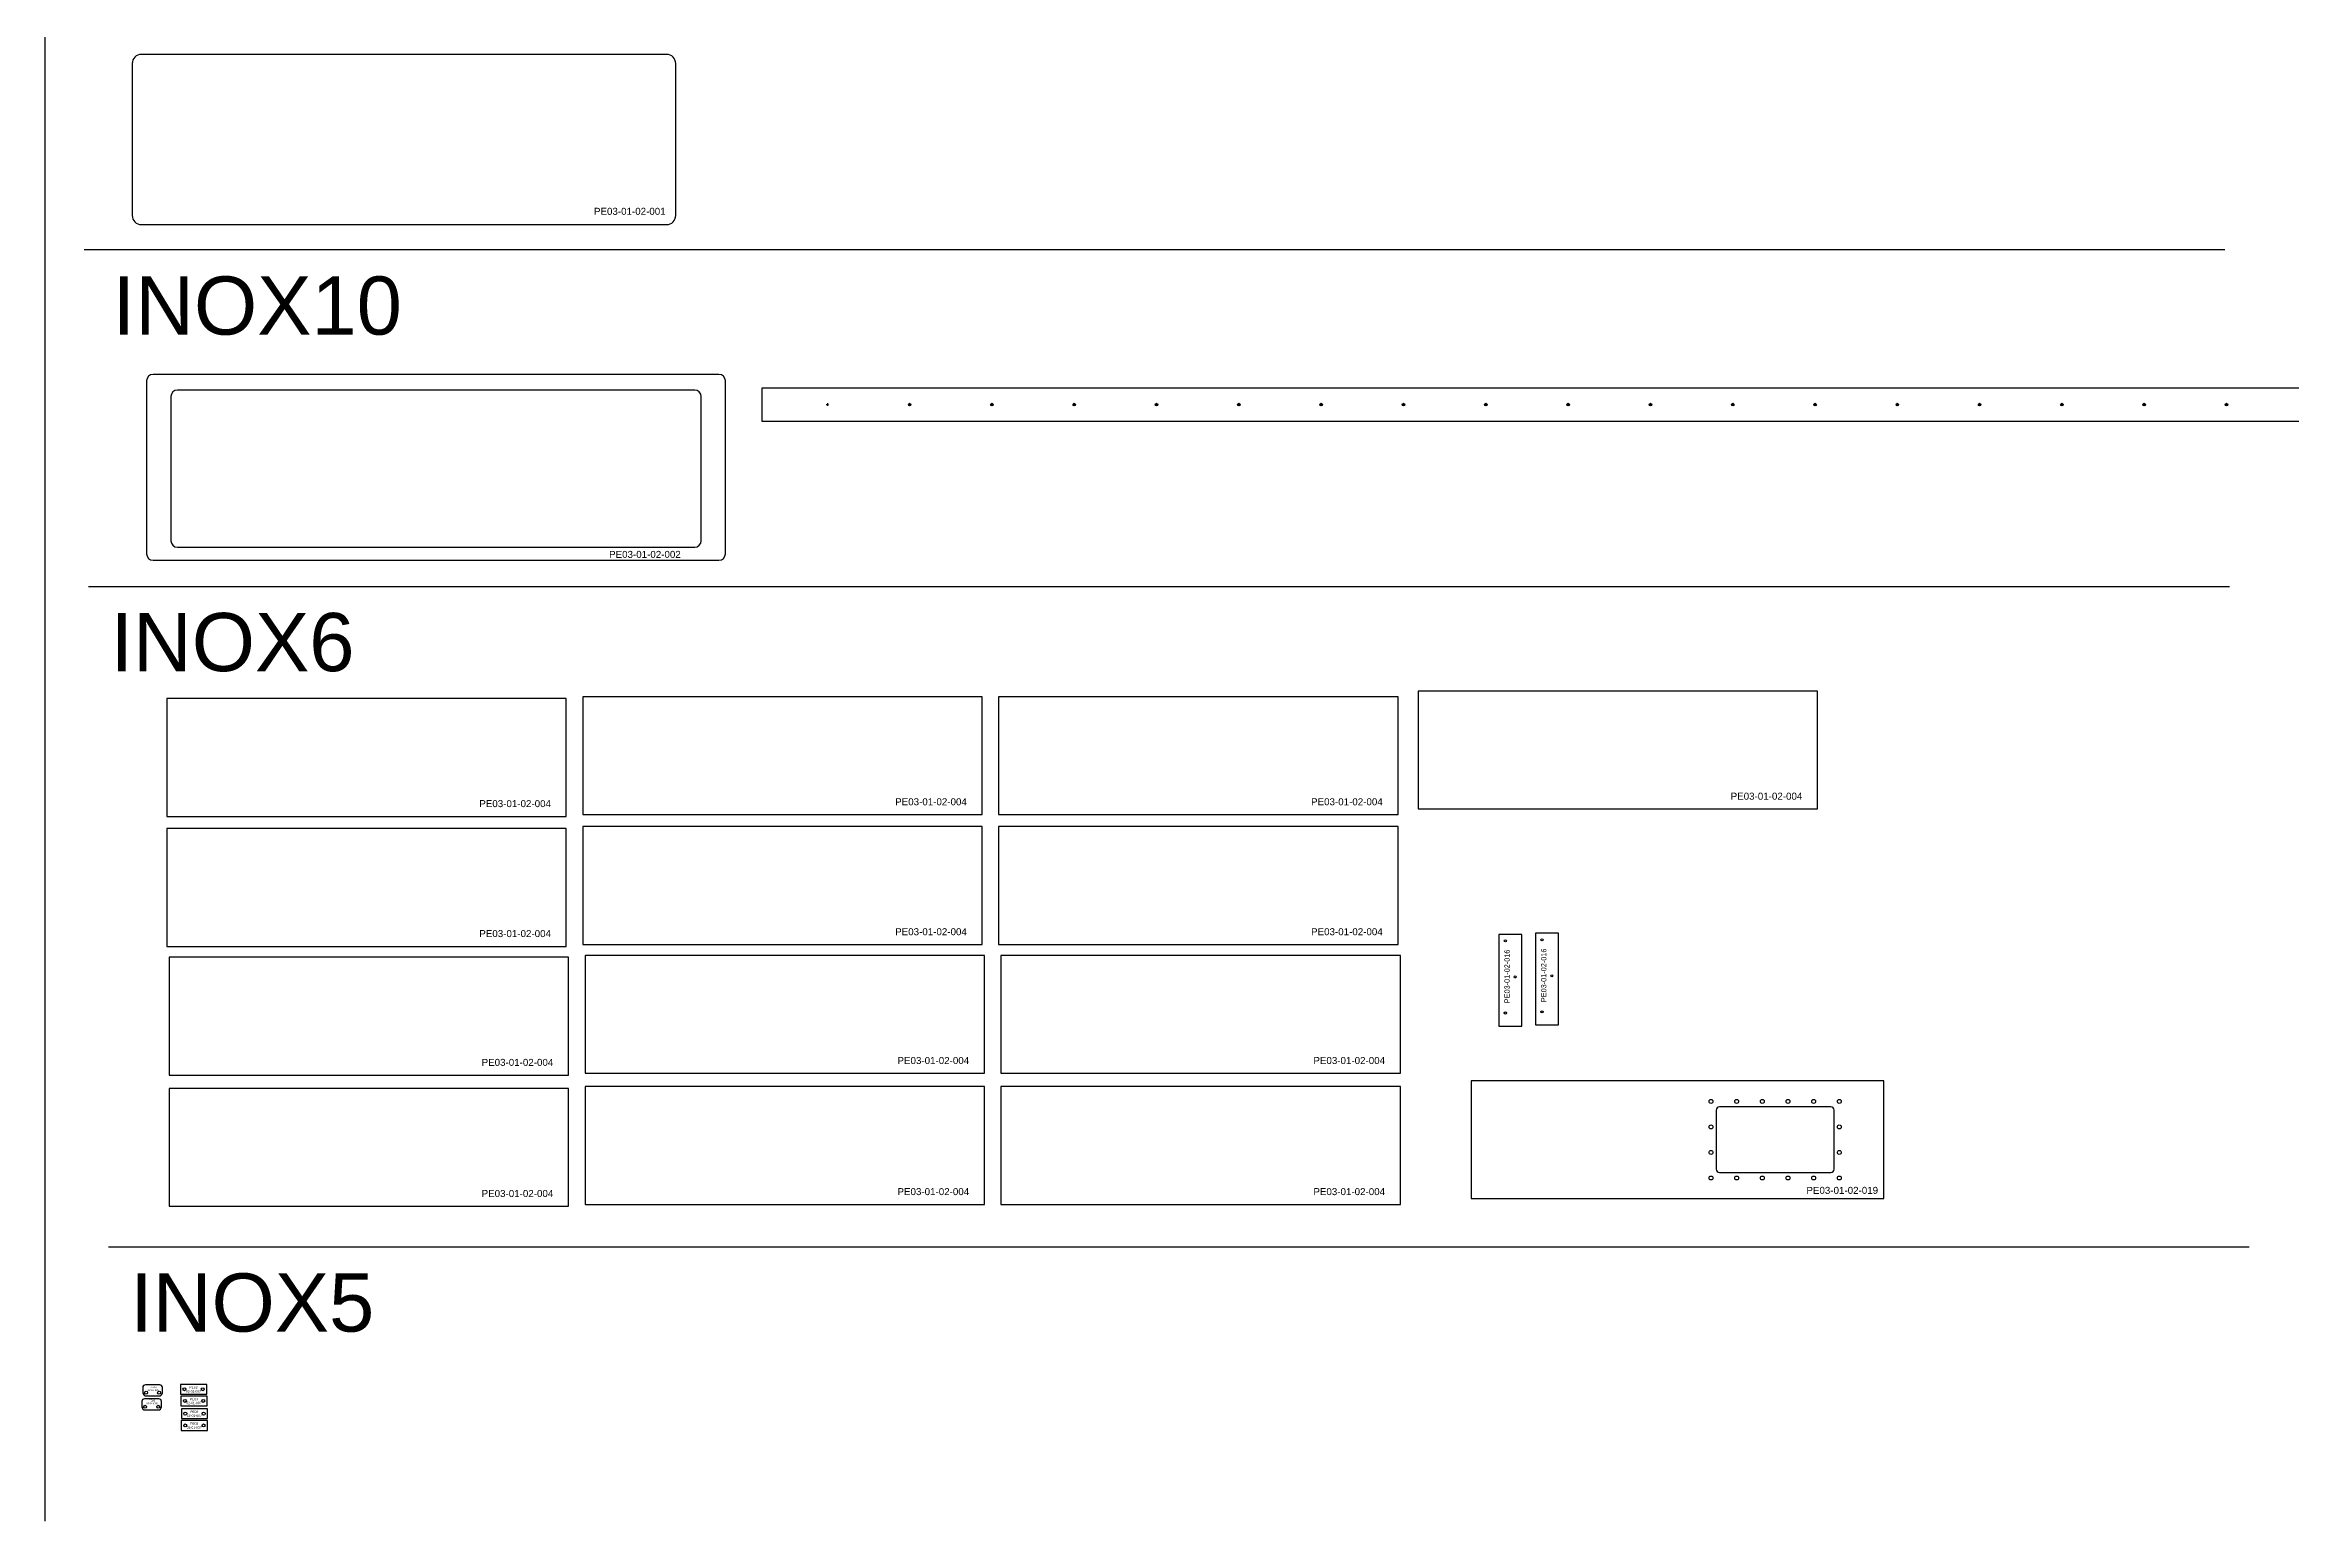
# Model space of a CAD drawing. Header units: millimetres. Extents: x 977 to 12288, y -94 to 5752.
# Drawn here: x 6738 to 10168, y 950 to 3205 of the extents above; entities that cross this region are included whole.
import ezdxf

# ---------------------------------------------------------------- set-up
doc = ezdxf.new("R2010")
doc.units = ezdxf.units.MM
doc.layers.add('IGES$LEVEL$17', color=179, linetype='Continuous')
doc.styles.get("Standard").update_dxf_attribs({"font": 'arial.ttf'})

msp = doc.modelspace()

# ---------------------------------------------------------------- linework, layer by layer
at = {"color": 7, "linetype": 'Continuous', "lineweight": 25}
for p, q in [((6871.03521246, 3176.18498354), (6871.03521246, 2944.18498354)), ((7687.03521246, 3190.18498354), (6885.03521246, 3190.18498354)), ((7701.03521246, 2944.18498354), (7701.03521246, 3176.18498354)), ((6885.03521246, 2930.18498354), (7687.03521246, 2930.18498354)), ((6893.03668332, 2691.46966097), (6893.03668332, 2427.46966097)), ((7767.03668332, 2701.46966097), (6903.03668332, 2701.46966097)), ((7730.03668332, 2677.46966097), (6940.03668332, 2677.46966097)), ((7777.03668332, 2427.46966097), (7777.03668332, 2691.46966097)), ((7832.61500483, 2680.23148215), (7832.61500483, 2630.23148215)), ((11232.61500483, 2680.23148215), (7832.61500483, 2680.23148215)), ((6930.03668332, 2667.46966097), (6930.03668332, 2447.46966097)), ((7740.03668332, 2447.46966097), (7740.03668332, 2667.46966097)), ((7832.61500483, 2630.23148215), (11232.61500483, 2630.23148215)), ((6940.03668332, 2437.46966097), (7730.03668332, 2437.46966097)), ((6903.03668332, 2417.46966097), (7767.03668332, 2417.46966097)), ((7533.94415331, 2206.38970015), (6923.94415331, 2206.38970015)), ((6923.94415331, 2206.38970015), (6923.94415331, 2026.38970015)), ((7533.94415331, 2026.38970015), (7533.94415331, 2206.38970015)), ((8169.08805579, 2209.22357098), (7559.08805579, 2209.22357098)), ((7559.08805579, 2209.22357098), (7559.08805579, 2029.22357098)), ((8169.08805579, 2029.22357098), (8169.08805579, 2209.22357098)), ((8804.23195827, 2209.22357098), (8194.23195827, 2209.22357098)), ((8194.23195827, 2209.22357098), (8194.23195827, 2029.22357098)), ((8804.23195827, 2029.22357098), (8804.23195827, 2209.22357098)), ((9445.04677108, 2217.72516957), (8835.04677108, 2217.72516957)), ((8835.04677108, 2217.72516957), (8835.04677108, 2037.72516957)), ((9445.04677108, 2037.72516957), (9445.04677108, 2217.72516957)), ((6923.94415331, 2026.38970015), (7533.94415331, 2026.38970015)), ((7559.08805579, 2029.22357098), (8169.08805579, 2029.22357098)), ((8194.23195827, 2029.22357098), (8804.23195827, 2029.22357098)), ((8835.04677108, 2037.72516957), (9445.04677108, 2037.72516957)), ((7533.94415331, 2007.9265168), (6923.94415331, 2007.9265168)), ((6923.94415331, 2007.9265168), (6923.94415331, 1827.9265168)), ((7533.94415331, 1827.9265168), (7533.94415331, 2007.9265168)), ((8169.08805579, 2010.76038763), (7559.08805579, 2010.76038763)), ((7559.08805579, 2010.76038763), (7559.08805579, 1830.76038763)), ((8169.08805579, 1830.76038763), (8169.08805579, 2010.76038763)), ((8804.23195827, 2010.76038763), (8194.23195827, 2010.76038763)), ((8194.23195827, 2010.76038763), (8194.23195827, 1830.76038763)), ((8804.23195827, 1830.76038763), (8804.23195827, 2010.76038763)), ((6923.94415331, 1827.9265168), (7533.94415331, 1827.9265168)), ((7559.08805579, 1830.76038763), (8169.08805579, 1830.76038763)), ((8194.23195827, 1830.76038763), (8804.23195827, 1830.76038763)), ((8958.10101811, 1846.25695489), (8958.10101811, 1706.25695489)), ((8993.10101811, 1846.25695489), (8958.10101811, 1846.25695489)), ((8993.10101811, 1706.25695489), (8993.10101811, 1846.25695489)), ((9014.16216559, 1847.88888263), (9014.16216559, 1707.88888263)), ((9049.16216559, 1847.88888263), (9014.16216559, 1847.88888263)), ((9049.16216559, 1707.88888263), (9049.16216559, 1847.88888263)), ((7537.490124, 1811.23534416), (6927.490124, 1811.23534416)), ((6927.490124, 1811.23534416), (6927.490124, 1631.23534416)), ((7537.490124, 1631.23534416), (7537.490124, 1811.23534416)), ((8172.63402648, 1814.069215), (7562.63402648, 1814.069215)), ((7562.63402648, 1814.069215), (7562.63402648, 1634.069215)), ((8172.63402648, 1634.069215), (8172.63402648, 1814.069215)), ((8807.77792897, 1814.069215), (8197.77792897, 1814.069215)), ((8197.77792897, 1814.069215), (8197.77792897, 1634.069215)), ((8807.77792897, 1634.069215), (8807.77792897, 1814.069215)), ((8958.10101811, 1706.25695489), (8993.10101811, 1706.25695489)), ((9014.16216559, 1707.88888263), (9049.16216559, 1707.88888263)), ((6927.490124, 1631.23534416), (7537.490124, 1631.23534416)), ((7562.63402648, 1634.069215), (8172.63402648, 1634.069215)), ((8172.63402648, 1613.83403484), (7562.63402648, 1613.83403484)), ((7562.63402648, 1613.83403484), (7562.63402648, 1433.83403484)), ((8172.63402648, 1433.83403484), (8172.63402648, 1613.83403484)), ((8197.77792897, 1634.069215), (8807.77792897, 1634.069215)), ((8807.77792897, 1613.83403484), (8197.77792897, 1613.83403484)), ((8197.77792897, 1613.83403484), (8197.77792897, 1433.83403484)), ((8807.77792897, 1433.83403484), (8807.77792897, 1613.83403484)), ((8916.11745186, 1622.65606351), (8916.11745186, 1442.65606351)), ((9546.11745186, 1622.65606351), (8916.11745186, 1622.65606351)), ((9546.11745186, 1442.65606351), (9546.11745186, 1622.65606351)), ((7537.490124, 1611.00016401), (6927.490124, 1611.00016401)), ((6927.490124, 1611.00016401), (6927.490124, 1431.00016401)), ((7537.490124, 1431.00016401), (7537.490124, 1611.00016401)), ((9465.11745186, 1582.65606351), (9295.11745186, 1582.65606351)), ((9290.11745186, 1577.65606351), (9290.11745186, 1487.65606351)), ((9470.11745186, 1487.65606351), (9470.11745186, 1577.65606351)), ((9295.11745186, 1482.65606351), (9465.11745186, 1482.65606351)), ((8916.11745186, 1442.65606351), (9546.11745186, 1442.65606351)), ((6927.490124, 1431.00016401), (7537.490124, 1431.00016401)), ((7562.63402648, 1433.83403484), (8172.63402648, 1433.83403484)), ((8197.77792897, 1433.83403484), (8807.77792897, 1433.83403484)), ((6885.68990137, 1132.857152), (6885.68990137, 1124.857152)), ((6887.12128534, 1154.31592526), (6887.12128534, 1146.31592526)), ((6911.68990137, 1136.857152), (6889.68990137, 1136.857152)), ((6913.12128534, 1158.31592526), (6891.12128534, 1158.31592526)), ((6892.12128534, 1141.31592526), (6912.12128534, 1141.31592526)), ((6915.68990137, 1124.857152), (6915.68990137, 1132.857152)), ((6917.12128534, 1146.31592526), (6917.12128534, 1154.31592526)), ((6944.80426881, 1159.0124252), (6944.80426881, 1144.0124252)), ((6984.80426881, 1159.0124252), (6944.80426881, 1159.0124252)), ((6944.80426881, 1144.0124252), (6984.80426881, 1144.0124252)), ((6945.47929958, 1141.19844051), (6945.47929958, 1126.19844051)), ((6985.47929958, 1141.19844051), (6945.47929958, 1141.19844051)), ((6984.80426881, 1144.0124252), (6984.80426881, 1159.0124252)), ((6985.47929958, 1126.19844051), (6985.47929958, 1141.19844051)), ((6890.68990137, 1119.857152), (6910.68990137, 1119.857152)), ((6945.47929958, 1126.19844051), (6985.47929958, 1126.19844051)), ((6945.93783561, 1103.7714179), (6945.93783561, 1088.7714179)), ((6985.93783561, 1103.7714179), (6945.93783561, 1103.7714179)), ((6946.09071045, 1121.79749063), (6946.09071045, 1106.79749063)), ((6986.09071045, 1121.79749063), (6946.09071045, 1121.79749063)), ((6946.09071045, 1106.79749063), (6986.09071045, 1106.79749063)), ((6985.93783561, 1088.7714179), (6985.93783561, 1103.7714179)), ((6986.09071045, 1106.79749063), (6986.09071045, 1121.79749063)), ((6945.93783561, 1088.7714179), (6985.93783561, 1088.7714179))]:
    msp.add_line(p, q, dxfattribs=at)
for points in [[(6737.68794618, 5650.1499917), (6737.68794618, 950.21648358)], [(6797.57485534, 2892.21316443), (10067.08569228, 2892.21316443)], [(6804.41399136, 2377.42566526), (10073.9248283, 2377.42566526)], [(6834.651679, 1368.81016509), (10104.16251594, 1368.81016509)]]:
    msp.add_lwpolyline(points)
at = {"color": 4}
for points in [[(7930.61500483, 2655.23148215), (7934.61500483, 2655.23148215)], [(7932.61500483, 2657.23148215), (7932.61500483, 2653.23148215)], [(8056.31500483, 2655.23148215), (8060.31500483, 2655.23148215)], [(8058.31500483, 2657.23148215), (8058.31500483, 2653.23148215)], [(8182.01500483, 2655.23148215), (8186.01500483, 2655.23148215)], [(8184.01500483, 2657.23148215), (8184.01500483, 2653.23148215)], [(8307.71500483, 2655.23148215), (8311.71500483, 2655.23148215)], [(8309.71500483, 2657.23148215), (8309.71500483, 2653.23148215)], [(8433.41500483, 2655.23148215), (8437.41500483, 2655.23148215)], [(8435.41500483, 2657.23148215), (8435.41500483, 2653.23148215)], [(8559.11500483, 2655.23148215), (8563.11500483, 2655.23148215)], [(8561.11500483, 2657.23148215), (8561.11500483, 2653.23148215)], [(8684.81500483, 2655.23148215), (8688.81500483, 2655.23148215)], [(8686.81500483, 2657.23148215), (8686.81500483, 2653.23148215)], [(8810.51500483, 2655.23148215), (8814.51500483, 2655.23148215)], [(8812.51500483, 2657.23148215), (8812.51500483, 2653.23148215)], [(8936.21500483, 2655.23148215), (8940.21500483, 2655.23148215)], [(8938.21500483, 2657.23148215), (8938.21500483, 2653.23148215)], [(9061.91500483, 2655.23148215), (9065.91500483, 2655.23148215)], [(9063.91500483, 2657.23148215), (9063.91500483, 2653.23148215)], [(9187.61500483, 2655.23148215), (9191.61500483, 2655.23148215)], [(9189.61500483, 2657.23148215), (9189.61500483, 2653.23148215)], [(9313.31500483, 2655.23148215), (9317.31500483, 2655.23148215)], [(9315.31500483, 2657.23148215), (9315.31500483, 2653.23148215)], [(9439.01500483, 2655.23148215), (9443.01500483, 2655.23148215)], [(9441.01500483, 2657.23148215), (9441.01500483, 2653.23148215)], [(9564.71500483, 2655.23148215), (9568.71500483, 2655.23148215)], [(9566.71500483, 2657.23148215), (9566.71500483, 2653.23148215)], [(9690.41500483, 2655.23148215), (9694.41500483, 2655.23148215)], [(9692.41500483, 2657.23148215), (9692.41500483, 2653.23148215)], [(9816.11500483, 2655.23148215), (9820.11500483, 2655.23148215)], [(9818.11500483, 2657.23148215), (9818.11500483, 2653.23148215)], [(9941.81500483, 2655.23148215), (9945.81500483, 2655.23148215)], [(9943.81500483, 2657.23148215), (9943.81500483, 2653.23148215)], [(10067.51500483, 2655.23148215), (10071.51500483, 2655.23148215)], [(10069.51500483, 2657.23148215), (10069.51500483, 2653.23148215)]]:
    msp.add_lwpolyline(points, dxfattribs=at)
at = {"color": 4, "linetype": 'Continuous', "lineweight": 25}
for centre in [(8058.31500483, 2655.23148215), (8184.01500483, 2655.23148215), (8309.71500483, 2655.23148215), (8435.41500483, 2655.23148215), (8561.11500483, 2655.23148215), (8686.81500483, 2655.23148215), (8812.51500483, 2655.23148215), (8938.21500483, 2655.23148215), (9063.91500483, 2655.23148215), (9189.61500483, 2655.23148215), (9315.31500483, 2655.23148215), (9441.01500483, 2655.23148215), (9566.71500483, 2655.23148215), (9692.41500483, 2655.23148215), (9818.11500483, 2655.23148215), (9943.81500483, 2655.23148215), (10069.51500483, 2655.23148215)]:
    msp.add_circle(centre, 2, dxfattribs=at)
at = {"color": 7, "linetype": 'Continuous', "lineweight": 25}
for centre, radius in [((8968.10101811, 1836.25695489), 1.65), ((9024.16216559, 1837.88888263), 1.65), ((9039.16216559, 1782.88888263), 1.65), ((8983.10101811, 1781.25695489), 1.65), ((8968.10101811, 1726.25695489), 1.65), ((9024.16216559, 1727.88888263), 1.65), ((9282.11745186, 1591.15606351), 3), ((9321.31745186, 1591.15606351), 3), ((9360.51745186, 1591.15606351), 3), ((9399.71745186, 1591.15606351), 3), ((9438.91745186, 1591.15606351), 3), ((9478.11745186, 1591.15606351), 3), ((9282.11745186, 1552.15606351), 3), ((9478.11745186, 1552.15606351), 3), ((9282.11745186, 1513.15606351), 3), ((9478.11745186, 1513.15606351), 3), ((9282.11745186, 1474.15606351), 3), ((9321.31745186, 1474.15606351), 3), ((9360.51745186, 1474.15606351), 3), ((9399.71745186, 1474.15606351), 3), ((9438.91745186, 1474.15606351), 3), ((9478.11745186, 1474.15606351), 3), ((6892.12128534, 1146.31592526), 2.25), ((6912.12128534, 1146.31592526), 2.25), ((6950.80426881, 1151.5124252), 2.25), ((6951.47929958, 1133.69844051), 2.25), ((6978.80426881, 1151.5124252), 2.25), ((6979.47929958, 1133.69844051), 2.25), ((6890.68990137, 1124.857152), 2.25), ((6910.68990137, 1124.857152), 2.25), ((6951.93783561, 1096.2714179), 2.25), ((6952.09071045, 1114.29749063), 2.25), ((6979.93783561, 1096.2714179), 2.25), ((6980.09071045, 1114.29749063), 2.25)]:
    msp.add_circle(centre, radius, dxfattribs=at)
for centre, radius, start, end in [((6885.03521246, 3176.18498354), 14, 90, 180), ((7687.03521246, 3176.18498354), 14, 0, 90), ((6885.03521246, 2944.18498354), 14, 180, 270), ((7687.03521246, 2944.18498354), 14, 270, 0), ((6903.03668332, 2691.46966097), 10, 90, 180), ((6940.03668332, 2667.46966097), 10, 90, 180), ((7730.03668332, 2667.46966097), 10, 0, 90), ((7767.03668332, 2691.46966097), 10, 0, 90), ((6940.03668332, 2447.46966097), 10, 180, 270), ((7730.03668332, 2447.46966097), 10, 270, 0), ((6903.03668332, 2427.46966097), 10, 180, 270), ((7767.03668332, 2427.46966097), 10, 270, 0), ((9295.11745186, 1577.65606351), 5, 90, 180), ((9465.11745186, 1577.65606351), 5, 0, 90), ((9295.11745186, 1487.65606351), 5, 180, 270), ((9465.11745186, 1487.65606351), 5, 270, 0), ((6889.68990137, 1132.857152), 4, 90, 180), ((6891.12128534, 1154.31592526), 4, 90, 180), ((6892.12128534, 1146.31592526), 5, 180, 270), ((6911.68990137, 1132.857152), 4, 0, 90), ((6912.12128534, 1146.31592526), 5, 270, 0), ((6913.12128534, 1154.31592526), 4, 0, 90), ((6890.68990137, 1124.857152), 5, 180, 270), ((6910.68990137, 1124.857152), 5, 270, 0)]:
    msp.add_arc(centre, radius, start, end, dxfattribs=at)
at = {"layer": 'IGES$LEVEL$17'}
for p in [(8966.45101811, 1726.25695541), (8969.75101811, 1726.2569549), (9022.51216559, 1727.88888315), (9025.81216559, 1727.88888263)]:
    msp.add_point(p, dxfattribs=at)

# ---------------------------------------------------------------- texts
at = {"color": 4, "attachment_point": 1}
for s, width, gutter_width, insert, char_height in [('PE03-01-02-001', 1013.4916682372, 53.39575471, (7576.18264501, 2955.82521542), 10.679150942), ('PE03-01-02-002', 1013.4916682372, 53.39575471, (7599.28871148, 2431.88194745), 10.679150942), ('PE03-01-02-004', 1013.4916682372, 53.39575471, (9312.1761363, 2062.57608567), 10.679150942), ('PE03-01-02-004', 1013.4916682372, 53.39575471, (7401.07351852, 2051.24061624), 10.679150942), ('PE03-01-02-004', 1013.4916682372, 53.39575471, (8036.21742101, 2054.07448707), 10.679150942), ('PE03-01-02-004', 1013.4916682372, 53.39575471, (8671.36132349, 2054.07448707), 10.679150942), ('PE03-01-02-004', 1013.4916682372, 53.39575471, (7401.07351852, 1852.77743289), 10.679150942), ('PE03-01-02-004', 1013.4916682372, 53.39575471, (8036.21742101, 1855.61130372), 10.679150942), ('PE03-01-02-004', 1013.4916682372, 53.39575471, (8671.36132349, 1855.61130372), 10.679150942), ('PE03-01-02-004', 1013.4916682372, 53.39575471, (7404.61948922, 1656.08626026), 10.679150942), ('PE03-01-02-004', 1013.4916682372, 53.39575471, (8039.7633917, 1658.92013109), 10.679150942), ('PE03-01-02-004', 1013.4916682372, 53.39575471, (8674.90729419, 1658.92013109), 10.679150942), ('PE03-01-02-004', 1013.4916682372, 53.39575471, (7404.61948922, 1455.8510801), 10.679150942), ('PE03-01-02-004', 1013.4916682372, 53.39575471, (8039.7633917, 1458.68495093), 10.679150942), ('PE03-01-02-004', 1013.4916682372, 53.39575471, (8674.90729419, 1458.68495093), 10.679150942), ('PE03-01-02-019', 1013.4916682372, 53.39575471, (9427.86496026, 1460.63514057), 10.679150942), ('\\pxqc;PE03\\P02-01-005', 23.6623882985, 13.51845346, (6889.40125297, 1135.5099489), 2.703690691), ('\\pxqc;PE03\\P02-01-005', 23.6623882985, 13.51845346, (6891.43160074, 1156.09193791), 2.703690691), ('\\pxqc;PE03\\P02-01-007', 31.5497876112, 18.02456836, (6948.75486429, 1156.18409656), 3.604913672), ('\\pxqc;PE03\\P02-01-007', 31.5497876112, 18.02456836, (6949.42989507, 1138.37011187), 3.604913672), ('\\pxqc;PE03\\P02-01-007', 31.5497876112, 18.02456836, (6949.8884311, 1100.94308925), 3.604913672), ('\\pxqc;PE03\\P02-01-007', 31.5497876112, 18.02456836, (6950.04130594, 1118.96916199), 3.604913672)]:
    msp.add_mtext_dynamic_manual_height_columns(s, width=width, gutter_width=gutter_width, heights=[0], dxfattribs=dict(at, insert=insert, char_height=char_height))
at = {"char_height": 88.915763345, "attachment_point": 1}
for s, insert in [('INOX10', (6841.08206728, 2851.01627971)), ('INOX6', (6837.73100242, 2337.07339521)), ('INOX5', (6867.96869007, 1328.45789504))]:
    msp.add_mtext_dynamic_manual_height_columns(s, width=7188.4142424122, gutter_width=444.57881673, heights=[0], dxfattribs=dict(at, insert=insert))
at = {"color": 4, "char_height": 7.9945488667, "attachment_point": 1, "rotation": 90}
for insert in [(8966.66346413, 1741.04138016), (9022.7246116, 1742.67330789)]:
    msp.add_mtext_dynamic_manual_height_columns('PE03-01-02-016', width=758.7128145013, gutter_width=39.97274433, heights=[0], dxfattribs=dict(at, insert=insert))

doc.saveas('drawing.dxf')
